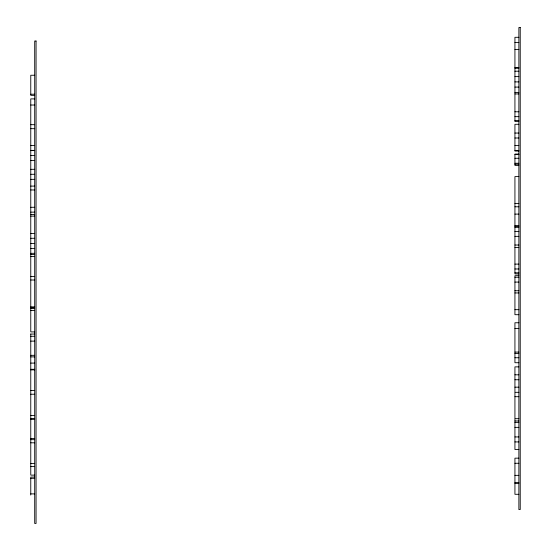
<?xml version="1.0" encoding="UTF-8"?>
<svg xmlns="http://www.w3.org/2000/svg" width="551" height="551" viewBox="0 0 551 551"><rect width="100%" height="100%" fill="white"/><g stroke="black" fill="none" stroke-linecap="round" stroke-linejoin="round"><path stroke-width="0.83" d="M518.877 37.303L514.93 37.303L514.93 121.592L518.877 121.592M514.93 42.413L518.877 42.413M514.93 49.487L518.877 49.487M514.93 67.745L518.877 67.745M514.93 68.117L518.877 68.117M514.93 71.21L518.877 71.21M34.699 75.246L30.766 75.246L30.766 95.357L34.699 95.357M514.93 76.61L518.877 76.61M514.93 81.892L518.877 81.892M514.93 87.086L518.877 87.086M514.93 92.527L518.877 92.527M514.93 93.945L518.877 93.945M30.766 94.207L34.699 94.207M34.699 98.891L30.766 98.891L30.766 331.916L34.699 331.916M30.766 105.021L34.699 105.021M514.93 111.777L518.877 111.777M514.93 116.647L518.877 116.647M514.93 120.476L518.877 120.476M518.877 124.292L514.93 124.292L514.93 151.05L518.877 151.05M30.766 124.684L34.699 124.684M30.766 128.672L34.699 128.672M514.93 133.053L518.877 133.053M514.93 137.998L518.877 137.998M514.93 145.423L518.877 145.423M30.766 145.54L34.699 145.54M30.766 150.395L34.699 150.395M30.766 150.595L34.699 150.595M514.93 150.575L518.877 150.575M518.877 154.122L514.93 154.122L514.93 165.438L518.877 165.438M514.93 154.342L518.877 154.342M30.766 155.575L34.699 155.575M514.93 158.282L518.877 158.282M30.766 160.555L34.699 160.555M514.93 163.268L518.877 163.268M514.93 164.239L518.877 164.239M30.766 169.315L34.699 169.315M30.766 174.288L34.699 174.288M518.877 176.589L514.93 176.589L514.93 273.923L518.877 273.923M30.766 179.35L34.699 179.35M30.766 186.093L34.699 186.093M30.766 189.964L34.699 189.964M514.93 203.464L518.877 203.464M514.93 206.783L518.877 206.783M30.766 207.279L34.699 207.279M30.766 212.135L34.699 212.135M514.93 214.105L518.877 214.105M30.766 214.518L34.699 214.518M30.766 216.123L34.699 216.123M514.93 225.566L518.877 225.566M514.93 226.798L518.877 226.798M514.93 227.129L518.877 227.129M514.93 231.503L518.877 231.503M30.766 233.438L34.699 233.438M514.93 236.365L518.877 236.365M30.766 238.294L34.699 238.294M30.766 243.432L34.699 243.432M514.93 245.023L518.877 245.023M514.93 247.475L518.877 247.475M30.766 248.411L34.699 248.411M30.766 253.308L34.699 253.308M30.766 254.5L34.699 254.5M30.766 256.518L34.699 256.518M514.93 264.108L518.877 264.108M514.93 268.978L518.877 268.978M514.93 272.807L518.877 272.807M518.877 275.672L514.93 275.672L514.93 314.697L518.877 314.697M30.766 276.464L34.699 276.464M514.93 277.222L518.877 277.222M30.766 280.004L34.699 280.004M514.93 282.084L518.877 282.084M514.93 290.742L518.877 290.742M514.93 292.946L518.877 292.946M30.766 306.859L34.699 306.859M30.766 307.727L34.699 307.727M30.766 308.34L34.699 308.34M514.93 309.669L518.877 309.669M30.766 310.44L34.699 310.44M518.877 322.755L514.93 322.755L514.93 362.723L518.877 362.723M514.93 328.465L518.877 328.465M30.766 334.051L34.699 334.051M30.766 336.275L34.699 336.275M30.766 341.124L34.699 341.124M514.93 352.089L518.877 352.089M514.93 353.57L518.877 353.57M30.766 355.319L34.699 355.319M30.766 356.883L34.699 356.883M514.93 357.737L518.877 357.737M30.766 363.088L34.699 363.088M518.877 366.87L514.93 366.87L514.93 392.326L518.877 392.326M30.766 369.301L34.699 369.301M30.766 369.879L34.699 369.879M514.93 374.804L518.877 374.804M514.93 379.749L518.877 379.749M514.93 387.174L518.877 387.174M30.766 390.487L34.699 390.487M30.766 394.227L34.699 394.227M514.93 396.692L518.877 396.692M30.766 415.537L34.699 415.537M518.877 418.691L514.93 418.691L514.93 449.526L518.877 449.526M30.766 418.87L34.699 418.87M30.766 419.07L34.699 419.07M514.93 420.978L518.877 420.978M514.93 422.383L518.877 422.383M514.93 427.369L518.877 427.369M514.93 436.936L518.877 436.936M30.766 438.568L34.699 438.568M30.766 439.677L34.699 439.677M514.93 441.923L518.877 441.923M30.766 442.804L34.699 442.804M518.877 458.163L514.93 458.163L514.93 494.302L518.877 494.302M514.93 463.274L518.877 463.274M30.766 463.412L34.699 463.412M30.766 466.497L34.699 466.497M34.699 475.134L30.766 475.134L30.766 333.947M514.93 475.355L518.877 475.355M34.699 477.07L30.766 477.07L30.766 495.046M30.766 478.302L34.699 478.302M514.93 482.449L518.877 482.449M514.93 483.516L518.877 483.516M30.766 493.896L34.699 493.896M514.93 392.801L514.93 418.216M520.234 27.55L518.877 27.55L518.877 509.544L520.234 509.544L520.234 27.55M36.063 41.015L34.699 41.015L34.699 523.45L36.063 523.45L36.063 41.015"/></g></svg>
